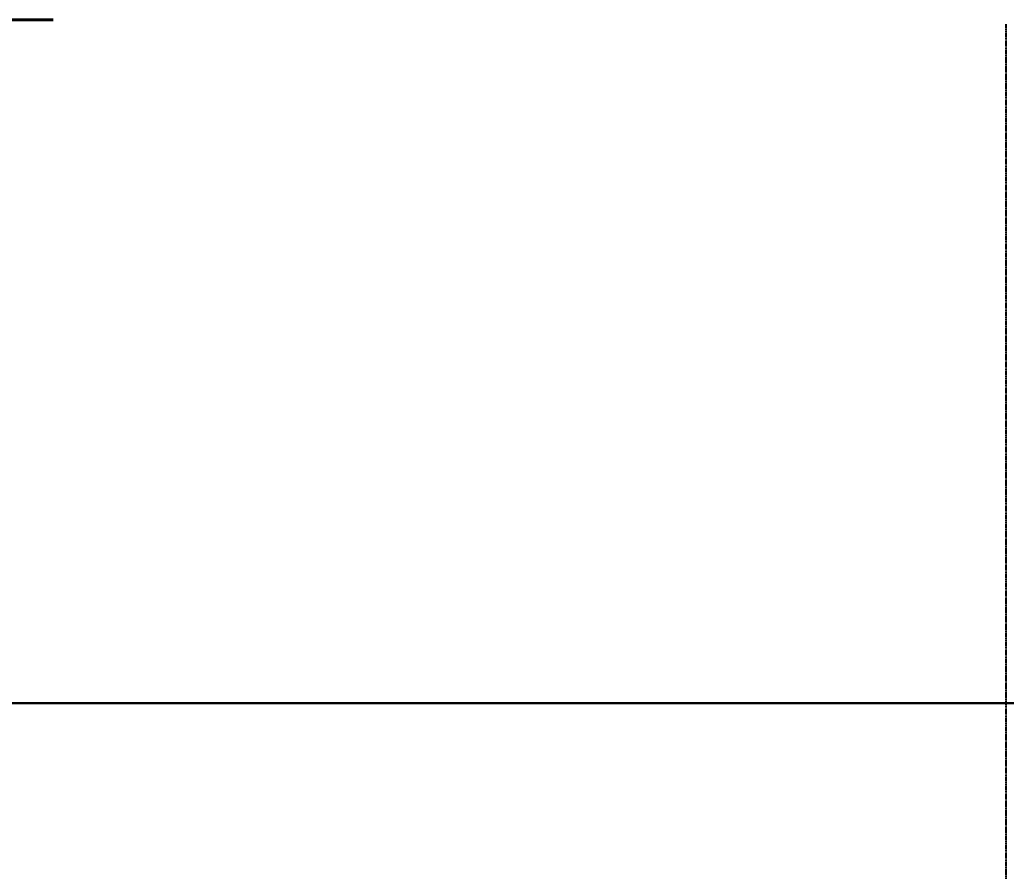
# Model space of a CAD drawing. Extents: x 220580 to 2027826, y -309201 to 71987.
# Drawn here: x 1066051 to 1069799, y -205293 to -202060 of the extents above; entities that cross this region are included whole.
import ezdxf

# ---------------------------------------------------------------- set-up
doc = ezdxf.new("R2010")
doc.units = 0
for name, pattern in [('__DASH', [0.35, 0.25, -0.1]), ('DASH', [0.35, 0.25, -0.1]), ('DOTE', [2.42, 2, -0.2, 0.02, -0.2])]:
    doc.linetypes.add(name, pattern=pattern)
doc.layers.add('A-AXIS-DOTE', color=14, linetype='DOTE')
doc.layers.add('A-LIN-V', color=9, linetype='Continuous')
doc.styles.add('A-STANDARD', font='SIMPLEX', dxfattribs={"bigfont": 'GBCBIG'})

# ---------------------------------------------------------------- blocks, each defined once
blk = doc.blocks.new('55555')
at = {"layer": 'A-AXIS-DOTE', "linetype": '__DASH', "ltscale": 2}
blk.add_line((8250, -3360.7), (8250, 6078.5), dxfattribs=at)
blk = doc.blocks.new('23423wer-M')
at = {"color": 1, "linetype": 'DASH', "style": 'A-STANDARD', "width": 0.705882}
blk.add_text('20T', height=1094.76, dxfattribs=at).set_placement((1668591.2, 546945.3))
blk = doc.blocks.new('20250917080948')
at = {"layer": 'A-AXIS-DOTE', "linetype": '__DASH', "ltscale": 2}
blk.add_line((93070.1, 17700), (-8769.3, 17700), dxfattribs=at)

msp = doc.modelspace()

# ---------------------------------------------------------------- linework, layer by layer
at = {"layer": 'A-AXIS-DOTE', "linetype": '__DASH', "ltscale": 2}
msp.add_line((1138119.1, -204654.8), (1036279.6, -204654.8), dxfattribs=at)
at = {"layer": 'A-LIN-V'}
msp.add_line((1044411.7, -204654.8), (1128207.7, -204654.8), dxfattribs=at)

# ---------------------------------------------------------------- block references
at = {"ltscale": 1000}
msp.add_blockref('20250917080948', (1045048.9, -222354.8), dxfattribs=at)
at = {"xscale": 1.35874988235309, "yscale": 1.35874988235309, "zscale": 1.35874988235309}
msp.add_blockref('23423wer-M', (-1203494.2, -946709.1), dxfattribs=at)
at = {"layer": 'A-LIN-V'}
msp.add_blockref('55555', (1061548.9, -208154.8), dxfattribs=at)

doc.saveas('drawing.dxf')
